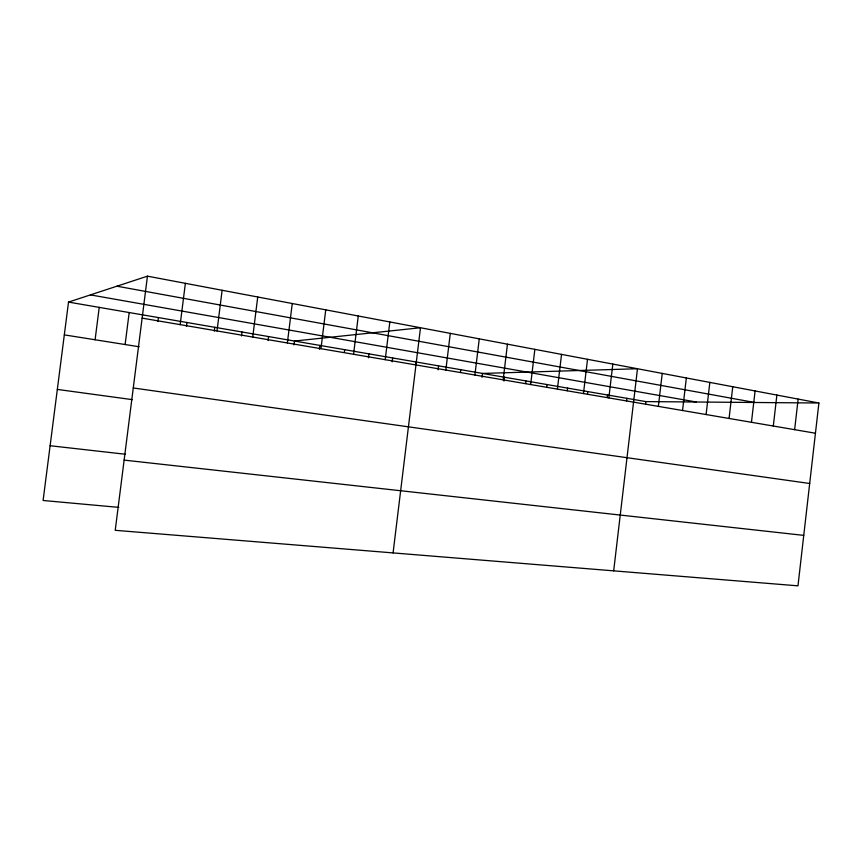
<?xml version="1.0" encoding="UTF-8"?>
<svg xmlns="http://www.w3.org/2000/svg" width="862" height="862" viewBox="0 0 862 862"><rect width="100%" height="100%" fill="white"/><g stroke="black" fill="none" stroke-linecap="round" stroke-linejoin="round"><path stroke-width="1.29" d="M794.635 429.675L798.147 399.084M818.9 403.007L797.975 585.837L115.228 530.313L147.445 276.163L818.9 403.007L645.875 401.595L68.518 302.088L43.1 500.488L118.773 507.373M682.542 410.506L686.346 377.965M706.097 414.536L709.835 382.405M729.069 418.458L732.743 386.736M751.459 422.294L755.09 390.949M773.311 426.022L776.877 395.065M607.225 397.554L607.527 394.979M608.831 397.91L612.828 364.076M626.577 400.992L626.889 398.319M613.679 570.849L637.481 368.742L482.537 373.44L482.063 377.34M645.563 404.246L645.875 401.595M658.363 406.379L662.231 373.408M503.16 379.851L507.449 344.175M504.022 381.09L504.485 377.222M525.637 383.601L525.96 380.929M530.647 384.549L534.86 349.347M546.68 387.2L546.993 384.549M557.402 389.118L561.539 354.39M567.282 390.723L567.584 388.105M583.455 393.568L587.518 359.303M587.453 394.171L587.765 391.574M415.527 364.507L415.84 361.954M393.083 552.908L420.494 327.743L294.502 341.04L294.017 344.929M438.068 369.852L438.553 365.865M445.848 370.046L450.298 333.378M460.459 372.319L460.771 369.69M474.908 375.013L479.272 338.852M319.393 349.25L319.867 345.414M320.955 348.701L325.75 309.846M344.347 352.332L344.671 349.681M353.56 354.271L358.269 315.988M368.44 357.795L368.914 353.862M385.217 359.691L389.829 321.957M392.167 361.835L392.641 357.945M241.479 335.964L241.985 331.989M252.738 337.042L257.727 297.002M268.06 340.501L268.545 336.568M287.358 342.957L292.261 303.521M125.119 344.531L129.181 312.55M157.918 321.537L158.414 317.582M180.169 324.64L185.373 283.329M186.451 326.407L186.935 322.496M214.304 331.159L214.789 327.301M217.019 330.933L222.116 290.278M95.1 339.768L99.227 307.378M68.518 302.088L147.445 276.163M124.128 460.114L803.75 535.377M50.115 445.729L125.507 454.263M57.334 389.419L132.425 399.656M133.276 387.975L809.687 483.496M64.316 334.876L139.138 346.761M142.133 318.132L815.441 433.23M90.445 294.89L696.184 402.004M116.93 286.195L754.573 402.479"/></g></svg>
